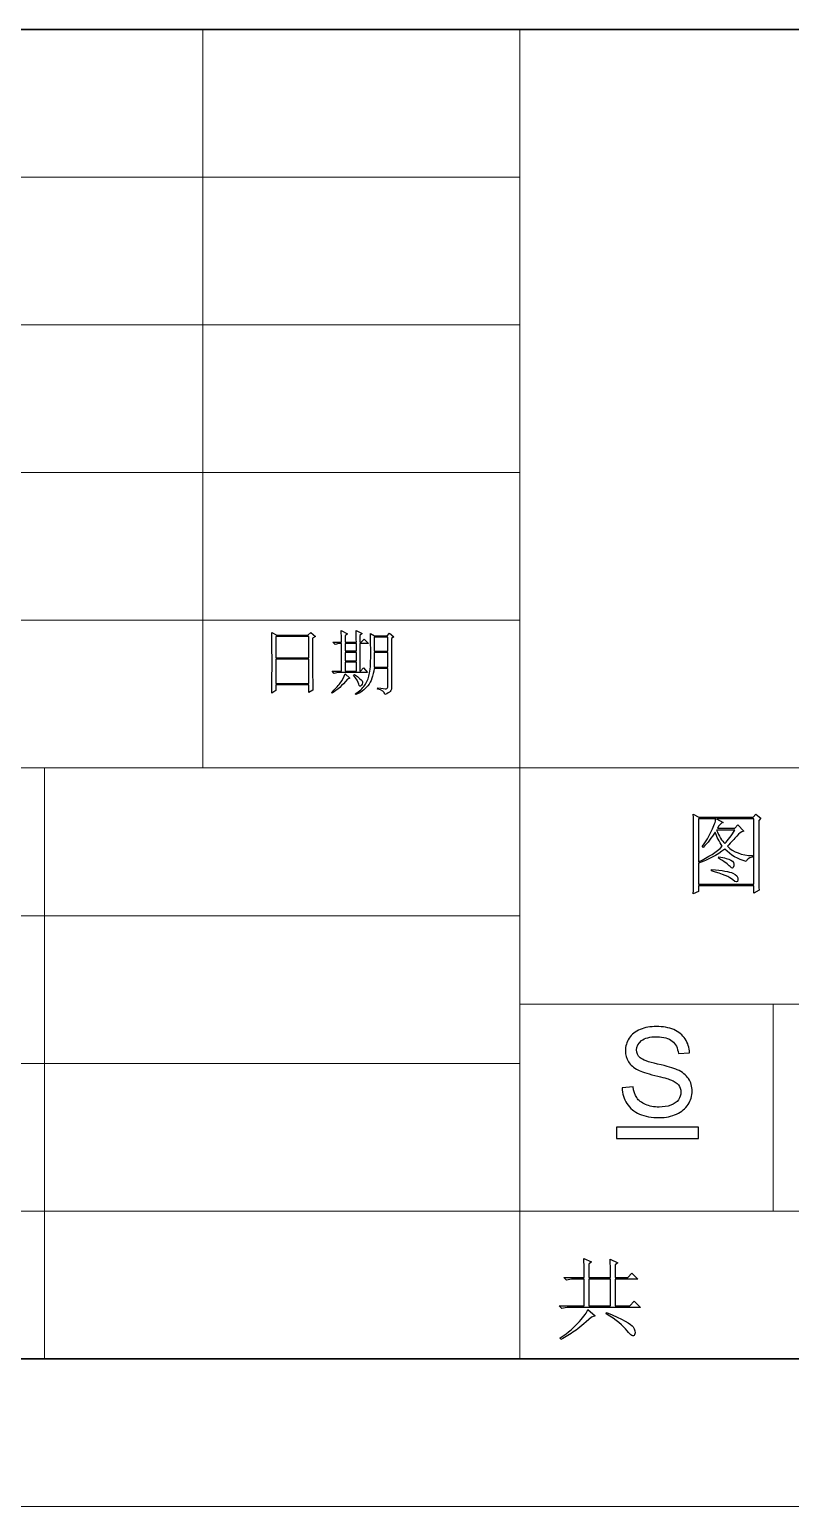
# Model space of a CAD drawing. Header units: millimetres. Extents: x -894 to 2281, y 379 to 1725.
# Drawn here: x 569.4 to 669.8, y 568.3 to 763 of the extents above; entities that cross this region are included whole.
import ezdxf

# ---------------------------------------------------------------- set-up
doc = ezdxf.new("R2010")
doc.units = ezdxf.units.MM
doc.layers.add('layer 1', color=7, linetype='Continuous')

msp = doc.modelspace()

# ---------------------------------------------------------------- linework, layer by layer
at = {"layer": 'layer 1', "lineweight": 35}
for points in [[(1135.285, 762.997), (1135.285, 762.997), (383.463, 762.997), (383.463, 762.997)], [(383.463, 587.778), (383.463, 587.778), (1135.285, 587.778), (1135.285, 587.778)]]:
    msp.add_open_spline(points, degree=3, dxfattribs=at)
at = {"layer": 'layer 1', "color": 1, "lineweight": 9}
for points in [[(592.302, 762.997), (592.302, 762.997), (592.302, 762.997), (592.302, 762.997)], [(592.302, 762.997), (592.302, 762.997), (592.302, 665.653), (592.302, 665.653)], [(634.07, 762.997), (634.07, 762.997), (634.07, 762.997), (634.07, 762.997)], [(634.07, 762.997), (634.07, 762.997), (634.07, 587.778), (634.07, 587.778)], [(634.07, 743.528), (634.07, 743.528), (383.463, 743.528), (383.463, 743.528)], [(634.07, 743.528), (634.07, 743.528), (634.07, 743.528), (634.07, 743.528)], [(634.07, 724.059), (634.07, 724.059), (383.463, 724.059), (383.463, 724.059)], [(634.07, 724.059), (634.07, 724.059), (634.07, 724.059), (634.07, 724.059)], [(634.07, 704.59), (634.07, 704.59), (383.463, 704.59), (383.463, 704.59)], [(634.07, 704.59), (634.07, 704.59), (634.07, 704.59), (634.07, 704.59)], [(634.07, 685.122), (634.07, 685.122), (383.463, 685.122), (383.463, 685.122)], [(634.07, 685.122), (634.07, 685.122), (634.07, 685.122), (634.07, 685.122)], [(884.678, 665.653), (884.678, 665.653), (383.463, 665.653), (383.463, 665.653)], [(571.418, 665.653), (571.418, 665.653), (571.418, 665.653), (571.418, 665.653)], [(571.418, 665.653), (571.418, 665.653), (571.418, 587.778), (571.418, 587.778)], [(634.07, 646.184), (634.07, 646.184), (383.463, 646.184), (383.463, 646.184)], [(634.07, 646.184), (634.07, 646.184), (634.07, 646.184), (634.07, 646.184)], [(884.678, 634.503), (884.678, 634.503), (634.07, 634.503), (634.07, 634.503)], [(667.485, 634.503), (667.485, 634.503), (667.485, 634.503), (667.485, 634.503)], [(667.485, 634.503), (667.485, 634.503), (667.485, 607.246), (667.485, 607.246)], [(634.07, 626.715), (634.07, 626.715), (383.463, 626.715), (383.463, 626.715)], [(634.07, 626.715), (634.07, 626.715), (634.07, 626.715), (634.07, 626.715)], [(884.678, 607.246), (884.678, 607.246), (383.463, 607.246), (383.463, 607.246)], [(279.043, 568.309), (279.043, 568.309), (1156.169, 568.309), (1156.169, 568.309)]]:
    msp.add_open_spline(points, degree=3, dxfattribs=at)
at = {"layer": 'layer 1', "color": 1}
for points, knots in [([(601.375, 675.502), (601.375, 675.502), (601.92, 675.866), (601.92, 675.866), (601.92, 675.866), (601.92, 675.866), (601.92, 676.595), (601.92, 676.595), (601.92, 676.595), (601.92, 676.595), (606.257, 676.595), (606.257, 676.595), (606.257, 676.595), (606.257, 676.595), (606.257, 675.611), (606.257, 675.611), (606.257, 675.611), (606.257, 675.611), (606.804, 675.904), (606.804, 675.904), (606.804, 675.904), (606.779, 676.487), (606.767, 677.13), (606.767, 677.835), (606.767, 677.835), (606.767, 677.835), (606.767, 682.754), (606.767, 682.754), (606.767, 682.754), (606.767, 682.754), (607.132, 682.973), (607.132, 682.973), (607.132, 682.973), (607.132, 682.973), (606.512, 683.519), (606.512, 683.519), (606.512, 683.519), (606.512, 683.519), (606.148, 683.155), (606.148, 683.155), (606.148, 683.155), (606.148, 683.155), (602.031, 683.155), (602.031, 683.155), (602.031, 683.155), (602.031, 683.155), (601.375, 683.519), (601.375, 683.519), (601.375, 683.519), (601.398, 682.037), (601.411, 680.695), (601.411, 679.492), (601.411, 679.492), (601.411, 678.29), (601.398, 676.959), (601.375, 675.502)], [0, 0, 0, 0, 0.0714286, 0.0714286, 0.0714286, 0.0714286, 0.1428571, 0.1428571, 0.1428571, 0.1428571, 0.2142857, 0.2142857, 0.2142857, 0.2142857, 0.2857143, 0.2857143, 0.2857143, 0.2857143, 0.3571429, 0.3571429, 0.3571429, 0.3571429, 0.4285714, 0.4285714, 0.4285714, 0.4285714, 0.5, 0.5, 0.5, 0.5, 0.5714286, 0.5714286, 0.5714286, 0.5714286, 0.6428571, 0.6428571, 0.6428571, 0.6428571, 0.7142857, 0.7142857, 0.7142857, 0.7142857, 0.7857143, 0.7857143, 0.7857143, 0.7857143, 0.8571429, 0.8571429, 0.8571429, 0.8571429, 0.9285714, 0.9285714, 0.9285714, 0.9285714, 1, 1, 1, 1]), ([(610.557, 682.244), (610.557, 682.244), (609.427, 682.244), (609.427, 682.244), (609.427, 682.244), (609.427, 682.244), (609.719, 681.951), (609.719, 681.951), (609.719, 681.951), (609.719, 681.951), (610.229, 682.062), (610.229, 682.062), (610.229, 682.062), (610.229, 682.062), (610.557, 682.062), (610.557, 682.062), (610.557, 682.062), (610.557, 682.062), (610.557, 678.418), (610.557, 678.418), (610.557, 678.418), (610.557, 678.418), (609.318, 678.418), (609.318, 678.418), (609.318, 678.418), (609.318, 678.418), (609.61, 678.125), (609.61, 678.125), (609.61, 678.125), (609.61, 678.125), (610.12, 678.236), (610.12, 678.236), (610.12, 678.236), (610.12, 678.236), (614.018, 678.236), (614.018, 678.236), (614.018, 678.236), (614.018, 678.236), (613.472, 678.854), (613.472, 678.854), (613.472, 678.854), (613.472, 678.854), (613.071, 678.418), (613.071, 678.418), (613.071, 678.418), (613.071, 678.418), (612.998, 678.418), (612.998, 678.418), (612.998, 678.418), (612.998, 678.418), (612.998, 682.062), (612.998, 682.062), (612.998, 682.062), (612.998, 682.062), (614.128, 682.062), (614.128, 682.062), (614.128, 682.062), (614.128, 682.062), (613.546, 682.645), (613.546, 682.645), (613.546, 682.645), (613.546, 682.645), (613.144, 682.244), (613.144, 682.244), (613.144, 682.244), (613.144, 682.244), (612.998, 682.244), (612.998, 682.244), (612.998, 682.244), (612.998, 682.244), (612.998, 683.118), (612.998, 683.118), (612.998, 683.118), (612.998, 683.118), (613.29, 683.373), (613.29, 683.373), (613.29, 683.373), (613.29, 683.373), (612.488, 683.774), (612.488, 683.774), (612.488, 683.774), (612.513, 683.191), (612.526, 682.681), (612.526, 682.244), (612.526, 682.244), (612.526, 682.244), (611.031, 682.244), (611.031, 682.244), (611.031, 682.244), (611.031, 682.244), (611.031, 683.082), (611.031, 683.082), (611.031, 683.082), (611.031, 683.082), (611.359, 683.337), (611.359, 683.337), (611.359, 683.337), (611.359, 683.337), (610.52, 683.774), (610.52, 683.774), (610.52, 683.774), (610.545, 683.362), (610.557, 682.85), (610.557, 682.244)], [0, 0, 0, 0, 0.0384615, 0.0384615, 0.0384615, 0.0384615, 0.0769231, 0.0769231, 0.0769231, 0.0769231, 0.1153846, 0.1153846, 0.1153846, 0.1153846, 0.1538462, 0.1538462, 0.1538462, 0.1538462, 0.1923077, 0.1923077, 0.1923077, 0.1923077, 0.2307692, 0.2307692, 0.2307692, 0.2307692, 0.2692308, 0.2692308, 0.2692308, 0.2692308, 0.3076923, 0.3076923, 0.3076923, 0.3076923, 0.3461538, 0.3461538, 0.3461538, 0.3461538, 0.3846154, 0.3846154, 0.3846154, 0.3846154, 0.4230769, 0.4230769, 0.4230769, 0.4230769, 0.4615385, 0.4615385, 0.4615385, 0.4615385, 0.5, 0.5, 0.5, 0.5, 0.5384615, 0.5384615, 0.5384615, 0.5384615, 0.5769231, 0.5769231, 0.5769231, 0.5769231, 0.6153846, 0.6153846, 0.6153846, 0.6153846, 0.6538462, 0.6538462, 0.6538462, 0.6538462, 0.6923077, 0.6923077, 0.6923077, 0.6923077, 0.7307692, 0.7307692, 0.7307692, 0.7307692, 0.7692308, 0.7692308, 0.7692308, 0.7692308, 0.8076923, 0.8076923, 0.8076923, 0.8076923, 0.8461538, 0.8461538, 0.8461538, 0.8461538, 0.8846154, 0.8846154, 0.8846154, 0.8846154, 0.9230769, 0.9230769, 0.9230769, 0.9230769, 0.9615385, 0.9615385, 0.9615385, 0.9615385, 1, 1, 1, 1]), ([(615.368, 676.231), (615.368, 676.231), (615.33, 676.048), (615.33, 676.048), (615.33, 676.048), (615.913, 675.952), (616.229, 675.72), (616.279, 675.356), (616.279, 675.356), (616.642, 675.477), (616.879, 675.611), (616.989, 675.758), (616.989, 675.758), (617.098, 675.904), (617.152, 676.037), (617.152, 676.158), (617.152, 676.158), (617.152, 676.158), (617.152, 682.716), (617.152, 682.716), (617.152, 682.716), (617.152, 682.716), (617.481, 682.936), (617.481, 682.936), (617.481, 682.936), (617.481, 682.936), (616.897, 683.446), (616.897, 683.446), (616.897, 683.446), (616.897, 683.446), (616.569, 683.082), (616.569, 683.082), (616.569, 683.082), (616.569, 683.082), (614.929, 683.082), (614.929, 683.082), (614.929, 683.082), (614.929, 683.082), (614.383, 683.373), (614.383, 683.373), (614.383, 683.373), (614.407, 682.766), (614.419, 681.843), (614.419, 680.604), (614.419, 680.604), (614.419, 679.364), (614.359, 678.484), (614.237, 677.962), (614.237, 677.962), (614.116, 677.44), (613.915, 676.972), (613.635, 676.56), (613.635, 676.56), (613.357, 676.146), (612.937, 675.77), (612.379, 675.429), (612.379, 675.429), (612.379, 675.429), (612.452, 675.32), (612.452, 675.32), (612.452, 675.32), (613.059, 675.563), (613.587, 675.958), (614.037, 676.504), (614.037, 676.504), (614.486, 677.051), (614.76, 677.81), (614.858, 678.781), (614.858, 678.781), (614.858, 678.781), (616.678, 678.781), (616.678, 678.781), (616.678, 678.781), (616.678, 678.781), (616.678, 676.449), (616.678, 676.449), (616.678, 676.449), (616.678, 676.231), (616.607, 676.115), (616.461, 676.104), (616.461, 676.104), (616.315, 676.092), (615.951, 676.134), (615.368, 676.231)], [0, 0, 0, 0, 0.047619, 0.047619, 0.047619, 0.047619, 0.0952381, 0.0952381, 0.0952381, 0.0952381, 0.1428571, 0.1428571, 0.1428571, 0.1428571, 0.1904762, 0.1904762, 0.1904762, 0.1904762, 0.2380952, 0.2380952, 0.2380952, 0.2380952, 0.2857143, 0.2857143, 0.2857143, 0.2857143, 0.3333333, 0.3333333, 0.3333333, 0.3333333, 0.3809524, 0.3809524, 0.3809524, 0.3809524, 0.4285714, 0.4285714, 0.4285714, 0.4285714, 0.4761905, 0.4761905, 0.4761905, 0.4761905, 0.5238095, 0.5238095, 0.5238095, 0.5238095, 0.5714286, 0.5714286, 0.5714286, 0.5714286, 0.6190476, 0.6190476, 0.6190476, 0.6190476, 0.6666667, 0.6666667, 0.6666667, 0.6666667, 0.7142857, 0.7142857, 0.7142857, 0.7142857, 0.7619048, 0.7619048, 0.7619048, 0.7619048, 0.8095238, 0.8095238, 0.8095238, 0.8095238, 0.8571429, 0.8571429, 0.8571429, 0.8571429, 0.9047619, 0.9047619, 0.9047619, 0.9047619, 0.952381, 0.952381, 0.952381, 0.952381, 1, 1, 1, 1]), ([(601.92, 682.973), (601.92, 682.973), (606.257, 682.973), (606.257, 682.973), (606.257, 682.973), (606.257, 682.973), (606.257, 680.167), (606.257, 680.167), (606.257, 680.167), (606.257, 680.167), (601.92, 680.167), (601.92, 680.167), (601.92, 680.167), (601.92, 680.167), (601.92, 682.973), (601.92, 682.973)], [0, 0, 0, 0, 0.25, 0.25, 0.25, 0.25, 0.5, 0.5, 0.5, 0.5, 0.75, 0.75, 0.75, 0.75, 1, 1, 1, 1]), ([(611.031, 682.062), (611.031, 682.062), (612.526, 682.062), (612.526, 682.062), (612.526, 682.062), (612.526, 682.062), (612.526, 681.078), (612.526, 681.078), (612.526, 681.078), (612.526, 681.078), (611.031, 681.078), (611.031, 681.078), (611.031, 681.078), (611.031, 681.078), (611.031, 682.062), (611.031, 682.062)], [0, 0, 0, 0, 0.25, 0.25, 0.25, 0.25, 0.5, 0.5, 0.5, 0.5, 0.75, 0.75, 0.75, 0.75, 1, 1, 1, 1]), ([(614.893, 682.9), (614.893, 682.9), (616.678, 682.9), (616.678, 682.9), (616.678, 682.9), (616.678, 682.9), (616.678, 681.04), (616.678, 681.04), (616.678, 681.04), (616.678, 681.04), (614.893, 681.04), (614.893, 681.04), (614.893, 681.04), (614.893, 681.04), (614.893, 682.9), (614.893, 682.9)], [0, 0, 0, 0, 0.25, 0.25, 0.25, 0.25, 0.5, 0.5, 0.5, 0.5, 0.75, 0.75, 0.75, 0.75, 1, 1, 1, 1]), ([(601.92, 679.985), (601.92, 679.985), (606.257, 679.985), (606.257, 679.985), (606.257, 679.985), (606.257, 679.985), (606.257, 676.777), (606.257, 676.777), (606.257, 676.777), (606.257, 676.777), (601.92, 676.777), (601.92, 676.777), (601.92, 676.777), (601.92, 676.777), (601.92, 679.985), (601.92, 679.985)], [0, 0, 0, 0, 0.25, 0.25, 0.25, 0.25, 0.5, 0.5, 0.5, 0.5, 0.75, 0.75, 0.75, 0.75, 1, 1, 1, 1]), ([(611.031, 680.896), (611.031, 680.896), (612.526, 680.896), (612.526, 680.896), (612.526, 680.896), (612.526, 680.896), (612.526, 679.766), (612.526, 679.766), (612.526, 679.766), (612.526, 679.766), (611.031, 679.766), (611.031, 679.766), (611.031, 679.766), (611.031, 679.766), (611.031, 680.896), (611.031, 680.896)], [0, 0, 0, 0, 0.25, 0.25, 0.25, 0.25, 0.5, 0.5, 0.5, 0.5, 0.75, 0.75, 0.75, 0.75, 1, 1, 1, 1]), ([(611.031, 679.584), (611.031, 679.584), (612.526, 679.584), (612.526, 679.584), (612.526, 679.584), (612.526, 679.584), (612.526, 678.418), (612.526, 678.418), (612.526, 678.418), (612.526, 678.418), (611.031, 678.418), (611.031, 678.418), (611.031, 678.418), (611.031, 678.418), (611.031, 679.584), (611.031, 679.584)], [0, 0, 0, 0, 0.25, 0.25, 0.25, 0.25, 0.5, 0.5, 0.5, 0.5, 0.75, 0.75, 0.75, 0.75, 1, 1, 1, 1]), ([(614.893, 680.858), (614.893, 680.858), (616.678, 680.858), (616.678, 680.858), (616.678, 680.858), (616.678, 680.858), (616.678, 678.963), (616.678, 678.963), (616.678, 678.963), (616.678, 678.963), (614.858, 678.963), (614.858, 678.963), (614.858, 678.963), (614.881, 679.523), (614.893, 680.154), (614.893, 680.858)], [0, 0, 0, 0, 0.25, 0.25, 0.25, 0.25, 0.5, 0.5, 0.5, 0.5, 0.75, 0.75, 0.75, 0.75, 1, 1, 1, 1]), ([(611.031, 678.052), (610.909, 677.664), (610.691, 677.258), (610.375, 676.832), (610.375, 676.832), (610.06, 676.407), (609.682, 676), (609.245, 675.611), (609.245, 675.611), (609.245, 675.611), (609.354, 675.538), (609.354, 675.538), (609.354, 675.538), (609.987, 675.904), (610.654, 676.51), (611.359, 677.36), (611.359, 677.36), (611.359, 677.36), (611.686, 677.507), (611.686, 677.507), (611.686, 677.507), (611.686, 677.507), (611.031, 678.052), (611.031, 678.052)], [0, 0, 0, 0, 0.1666667, 0.1666667, 0.1666667, 0.1666667, 0.3333333, 0.3333333, 0.3333333, 0.3333333, 0.5, 0.5, 0.5, 0.5, 0.6666667, 0.6666667, 0.6666667, 0.6666667, 0.8333333, 0.8333333, 0.8333333, 0.8333333, 1, 1, 1, 1]), ([(612.269, 677.981), (612.269, 677.981), (612.16, 677.908), (612.16, 677.908), (612.16, 677.908), (612.549, 677.398), (612.781, 676.99), (612.852, 676.687), (612.852, 676.687), (612.925, 676.383), (613.042, 676.34), (613.199, 676.56), (613.199, 676.56), (613.357, 676.777), (613.387, 676.965), (613.29, 677.124), (613.29, 677.124), (613.192, 677.281), (612.852, 677.567), (612.269, 677.981)], [0, 0, 0, 0, 0.2, 0.2, 0.2, 0.2, 0.4, 0.4, 0.4, 0.4, 0.6, 0.6, 0.6, 0.6, 0.8, 0.8, 0.8, 0.8, 1, 1, 1, 1]), ([(665.569, 658.754), (665.569, 658.754), (665.841, 659.026), (665.841, 659.026), (665.841, 659.026), (665.841, 659.026), (665.203, 659.576), (665.203, 659.576), (665.203, 659.576), (665.203, 659.576), (664.839, 659.165), (664.839, 659.165), (664.839, 659.165), (664.839, 659.165), (657.674, 659.165), (657.674, 659.165), (657.674, 659.165), (657.674, 659.165), (656.944, 659.576), (656.944, 659.576), (656.944, 659.576), (656.975, 658.937), (656.989, 658.359), (656.989, 657.841), (656.989, 657.841), (656.989, 657.841), (656.989, 650.951), (656.989, 650.951), (656.989, 650.951), (656.989, 650.312), (656.975, 649.689), (656.944, 649.08), (656.944, 649.08), (656.944, 649.08), (657.627, 649.354), (657.627, 649.354), (657.627, 649.354), (657.627, 649.354), (657.627, 650.129), (657.627, 650.129), (657.627, 650.129), (657.627, 650.129), (664.928, 650.129), (664.928, 650.129), (664.928, 650.129), (664.928, 650.129), (664.928, 649.171), (664.928, 649.171), (664.928, 649.171), (664.928, 649.171), (665.613, 649.535), (665.613, 649.535), (665.613, 649.535), (665.582, 650.022), (665.569, 650.571), (665.569, 651.179), (665.569, 651.179), (665.569, 651.179), (665.569, 658.754), (665.569, 658.754)], [0, 0, 0, 0, 0.0666667, 0.0666667, 0.0666667, 0.0666667, 0.1333333, 0.1333333, 0.1333333, 0.1333333, 0.2, 0.2, 0.2, 0.2, 0.2666667, 0.2666667, 0.2666667, 0.2666667, 0.3333333, 0.3333333, 0.3333333, 0.3333333, 0.4, 0.4, 0.4, 0.4, 0.4666667, 0.4666667, 0.4666667, 0.4666667, 0.5333333, 0.5333333, 0.5333333, 0.5333333, 0.6, 0.6, 0.6, 0.6, 0.6666667, 0.6666667, 0.6666667, 0.6666667, 0.7333333, 0.7333333, 0.7333333, 0.7333333, 0.8, 0.8, 0.8, 0.8, 0.8666667, 0.8666667, 0.8666667, 0.8666667, 0.9333333, 0.9333333, 0.9333333, 0.9333333, 1, 1, 1, 1]), ([(657.627, 658.937), (657.627, 658.937), (659.909, 658.937), (659.909, 658.937), (659.909, 658.937), (659.88, 658.602), (659.697, 658.076), (659.362, 657.362), (659.362, 657.362), (659.027, 656.647), (658.616, 655.954), (658.13, 655.287), (658.13, 655.287), (658.13, 655.287), (658.268, 655.195), (658.268, 655.195), (658.268, 655.195), (658.844, 655.773), (659.362, 656.441), (659.817, 657.202), (659.817, 657.202), (660.032, 656.593), (660.351, 655.97), (660.777, 655.331), (660.777, 655.331), (660.016, 654.601), (658.967, 653.916), (657.627, 653.277), (657.627, 653.277), (657.627, 653.277), (657.627, 658.937), (657.627, 658.937)], [0, 0, 0, 0, 0.125, 0.125, 0.125, 0.125, 0.25, 0.25, 0.25, 0.25, 0.375, 0.375, 0.375, 0.375, 0.5, 0.5, 0.5, 0.5, 0.625, 0.625, 0.625, 0.625, 0.75, 0.75, 0.75, 0.75, 0.875, 0.875, 0.875, 0.875, 1, 1, 1, 1]), ([(657.627, 650.357), (657.627, 650.357), (657.627, 653.096), (657.627, 653.096), (657.627, 653.096), (658.906, 653.521), (660.061, 654.146), (661.097, 654.967), (661.097, 654.967), (661.887, 654.175), (662.829, 653.628), (663.925, 653.324), (663.925, 653.324), (663.986, 653.597), (664.26, 653.795), (664.747, 653.916), (664.747, 653.916), (664.747, 653.916), (664.747, 654.099), (664.747, 654.099), (664.747, 654.099), (663.316, 654.159), (662.222, 654.57), (661.461, 655.331), (661.461, 655.331), (661.979, 655.878), (662.382, 656.328), (662.67, 656.677), (662.67, 656.677), (662.96, 657.027), (663.271, 657.247), (663.606, 657.339), (663.606, 657.339), (663.606, 657.339), (662.829, 658.16), (662.829, 658.16), (662.829, 658.16), (662.829, 658.16), (662.418, 657.705), (662.418, 657.705), (662.418, 657.705), (662.418, 657.705), (660.139, 657.705), (660.139, 657.705), (660.139, 657.705), (660.228, 657.888), (660.343, 658.053), (660.479, 658.207), (660.479, 658.207), (660.618, 658.359), (660.746, 658.45), (660.869, 658.479), (660.869, 658.479), (660.869, 658.479), (660, 658.937), (660, 658.937), (660, 658.937), (660, 658.937), (664.928, 658.937), (664.928, 658.937), (664.928, 658.937), (664.928, 658.937), (664.928, 650.357), (664.928, 650.357), (664.928, 650.357), (664.928, 650.357), (657.627, 650.357), (657.627, 650.357)], [0, 0, 0, 0, 0.0588235, 0.0588235, 0.0588235, 0.0588235, 0.1176471, 0.1176471, 0.1176471, 0.1176471, 0.1764706, 0.1764706, 0.1764706, 0.1764706, 0.2352941, 0.2352941, 0.2352941, 0.2352941, 0.2941176, 0.2941176, 0.2941176, 0.2941176, 0.3529412, 0.3529412, 0.3529412, 0.3529412, 0.4117647, 0.4117647, 0.4117647, 0.4117647, 0.4705882, 0.4705882, 0.4705882, 0.4705882, 0.5294118, 0.5294118, 0.5294118, 0.5294118, 0.5882353, 0.5882353, 0.5882353, 0.5882353, 0.6470588, 0.6470588, 0.6470588, 0.6470588, 0.7058824, 0.7058824, 0.7058824, 0.7058824, 0.7647059, 0.7647059, 0.7647059, 0.7647059, 0.8235294, 0.8235294, 0.8235294, 0.8235294, 0.8823529, 0.8823529, 0.8823529, 0.8823529, 0.9411765, 0.9411765, 0.9411765, 0.9411765, 1, 1, 1, 1]), ([(660, 657.477), (660, 657.477), (662.418, 657.477), (662.418, 657.477), (662.418, 657.477), (661.994, 656.747), (661.552, 656.153), (661.097, 655.697), (661.097, 655.697), (660.731, 656.061), (660.367, 656.655), (660, 657.477)], [0, 0, 0, 0, 0.3333333, 0.3333333, 0.3333333, 0.3333333, 0.6666667, 0.6666667, 0.6666667, 0.6666667, 1, 1, 1, 1]), ([(659.362, 652.275), (659.362, 652.275), (659.362, 652.092), (659.362, 652.092), (659.362, 652.092), (660.822, 651.665), (661.759, 651.27), (662.167, 650.906), (662.167, 650.906), (662.578, 650.54), (662.8, 650.548), (662.829, 650.927), (662.829, 650.927), (662.86, 651.309), (662.641, 651.597), (662.167, 651.796), (662.167, 651.796), (661.696, 651.992), (660.762, 652.152), (659.362, 652.275)], [0, 0, 0, 0, 0.2, 0.2, 0.2, 0.2, 0.4, 0.4, 0.4, 0.4, 0.6, 0.6, 0.6, 0.6, 0.8, 0.8, 0.8, 0.8, 1, 1, 1, 1]), ([(660.32, 653.963), (660.32, 653.963), (660.275, 653.78), (660.275, 653.78), (660.275, 653.78), (661.034, 653.324), (661.544, 652.95), (661.803, 652.662), (661.803, 652.662), (662.062, 652.372), (662.222, 652.403), (662.282, 652.754), (662.282, 652.754), (662.343, 653.102), (662.222, 653.353), (661.918, 653.507), (661.918, 653.507), (661.612, 653.659), (661.081, 653.811), (660.32, 653.963)], [0, 0, 0, 0, 0.2, 0.2, 0.2, 0.2, 0.4, 0.4, 0.4, 0.4, 0.6, 0.6, 0.6, 0.6, 0.8, 0.8, 0.8, 0.8, 1, 1, 1, 1]), ([(647.557, 623.501), (647.557, 623.501), (649.006, 623.628), (649.006, 623.628), (649.006, 623.628), (649.074, 623.047), (649.234, 622.571), (649.485, 622.197), (649.485, 622.197), (649.736, 621.824), (650.126, 621.524), (650.653, 621.294), (650.653, 621.294), (651.181, 621.065), (651.775, 620.951), (652.435, 620.951), (652.435, 620.951), (653.022, 620.951), (653.538, 621.038), (653.987, 621.21), (653.987, 621.21), (654.436, 621.386), (654.771, 621.624), (654.991, 621.927), (654.991, 621.927), (655.209, 622.233), (655.32, 622.562), (655.32, 622.922), (655.32, 622.922), (655.32, 623.287), (655.215, 623.604), (655.001, 623.877), (655.001, 623.877), (654.79, 624.15), (654.441, 624.377), (653.958, 624.561), (653.958, 624.561), (653.644, 624.683), (652.957, 624.872), (651.889, 625.129), (651.889, 625.129), (650.824, 625.386), (650.074, 625.626), (649.647, 625.853), (649.647, 625.853), (649.093, 626.143), (648.679, 626.505), (648.406, 626.935), (648.406, 626.935), (648.136, 627.365), (648.001, 627.846), (648.001, 628.382), (648.001, 628.382), (648.001, 628.965), (648.166, 629.515), (648.498, 630.023), (648.498, 630.023), (648.831, 630.534), (649.317, 630.921), (649.956, 631.186), (649.956, 631.186), (650.597, 631.448), (651.305, 631.58), (652.086, 631.58), (652.086, 631.58), (652.949, 631.58), (653.706, 631.443), (654.366, 631.164), (654.366, 631.164), (655.023, 630.888), (655.528, 630.48), (655.883, 629.942), (655.883, 629.942), (656.234, 629.404), (656.426, 628.793), (656.453, 628.111), (656.453, 628.111), (656.453, 628.111), (654.98, 628), (654.98, 628), (654.98, 628), (654.899, 628.733), (654.631, 629.29), (654.174, 629.663), (654.174, 629.663), (653.717, 630.039), (653.044, 630.226), (652.151, 630.226), (652.151, 630.226), (651.221, 630.226), (650.545, 630.055), (650.118, 629.715), (650.118, 629.715), (649.693, 629.374), (649.48, 628.963), (649.48, 628.484), (649.48, 628.484), (649.48, 628.065), (649.631, 627.722), (649.931, 627.454), (649.931, 627.454), (650.229, 627.184), (650.999, 626.908), (652.249, 626.627), (652.249, 626.627), (653.498, 626.343), (654.355, 626.097), (654.82, 625.886), (654.82, 625.886), (655.496, 625.572), (655.996, 625.177), (656.318, 624.701), (656.318, 624.701), (656.64, 624.223), (656.799, 623.671), (656.799, 623.049), (656.799, 623.049), (656.799, 622.43), (656.624, 621.849), (656.269, 621.303), (656.269, 621.303), (655.915, 620.756), (655.407, 620.332), (654.744, 620.026), (654.744, 620.026), (654.082, 619.723), (653.336, 619.572), (652.508, 619.572), (652.508, 619.572), (651.456, 619.572), (650.575, 619.723), (649.866, 620.032), (649.866, 620.032), (649.155, 620.337), (648.598, 620.797), (648.193, 621.413), (648.193, 621.413), (647.79, 622.027), (647.576, 622.725), (647.557, 623.501)], [0, 0, 0, 0, 0.0285714, 0.0285714, 0.0285714, 0.0285714, 0.0571429, 0.0571429, 0.0571429, 0.0571429, 0.0857143, 0.0857143, 0.0857143, 0.0857143, 0.1142857, 0.1142857, 0.1142857, 0.1142857, 0.1428571, 0.1428571, 0.1428571, 0.1428571, 0.1714286, 0.1714286, 0.1714286, 0.1714286, 0.2, 0.2, 0.2, 0.2, 0.2285714, 0.2285714, 0.2285714, 0.2285714, 0.2571429, 0.2571429, 0.2571429, 0.2571429, 0.2857143, 0.2857143, 0.2857143, 0.2857143, 0.3142857, 0.3142857, 0.3142857, 0.3142857, 0.3428571, 0.3428571, 0.3428571, 0.3428571, 0.3714286, 0.3714286, 0.3714286, 0.3714286, 0.4, 0.4, 0.4, 0.4, 0.4285714, 0.4285714, 0.4285714, 0.4285714, 0.4571429, 0.4571429, 0.4571429, 0.4571429, 0.4857143, 0.4857143, 0.4857143, 0.4857143, 0.5142857, 0.5142857, 0.5142857, 0.5142857, 0.5428571, 0.5428571, 0.5428571, 0.5428571, 0.5714286, 0.5714286, 0.5714286, 0.5714286, 0.6, 0.6, 0.6, 0.6, 0.6285714, 0.6285714, 0.6285714, 0.6285714, 0.6571429, 0.6571429, 0.6571429, 0.6571429, 0.6857143, 0.6857143, 0.6857143, 0.6857143, 0.7142857, 0.7142857, 0.7142857, 0.7142857, 0.7428571, 0.7428571, 0.7428571, 0.7428571, 0.7714286, 0.7714286, 0.7714286, 0.7714286, 0.8, 0.8, 0.8, 0.8, 0.8285714, 0.8285714, 0.8285714, 0.8285714, 0.8571429, 0.8571429, 0.8571429, 0.8571429, 0.8857143, 0.8857143, 0.8857143, 0.8857143, 0.9142857, 0.9142857, 0.9142857, 0.9142857, 0.9428571, 0.9428571, 0.9428571, 0.9428571, 0.9714286, 0.9714286, 0.9714286, 0.9714286, 1, 1, 1, 1]), ([(646.827, 618.294), (646.827, 618.294), (657.649, 618.294), (657.649, 618.294), (657.649, 618.294), (657.649, 618.294), (657.649, 616.819), (657.649, 616.819), (657.649, 616.819), (657.649, 616.819), (646.827, 616.819), (646.827, 616.819), (646.827, 616.819), (646.827, 616.819), (646.827, 618.294), (646.827, 618.294)], [0, 0, 0, 0, 0.25, 0.25, 0.25, 0.25, 0.5, 0.5, 0.5, 0.5, 0.75, 0.75, 0.75, 0.75, 1, 1, 1, 1]), ([(642.558, 598.505), (642.558, 598.505), (639.868, 598.505), (639.868, 598.505), (639.868, 598.505), (639.868, 598.505), (640.232, 598.139), (640.232, 598.139), (640.232, 598.139), (640.506, 598.231), (640.81, 598.275), (641.145, 598.275), (641.145, 598.275), (641.145, 598.275), (642.558, 598.275), (642.558, 598.275), (642.558, 598.275), (642.558, 598.275), (642.558, 594.763), (642.558, 594.763), (642.558, 594.763), (642.558, 594.763), (639.274, 594.763), (639.274, 594.763), (639.274, 594.763), (639.274, 594.763), (639.638, 594.397), (639.638, 594.397), (639.638, 594.397), (639.913, 594.489), (640.216, 594.534), (640.551, 594.534), (640.551, 594.534), (640.551, 594.534), (649.998, 594.534), (649.998, 594.534), (649.998, 594.534), (649.998, 594.534), (649.176, 595.355), (649.176, 595.355), (649.176, 595.355), (649.176, 595.355), (648.582, 594.763), (648.582, 594.763), (648.582, 594.763), (648.582, 594.763), (646.666, 594.763), (646.666, 594.763), (646.666, 594.763), (646.666, 594.763), (646.666, 598.275), (646.666, 598.275), (646.666, 598.275), (646.666, 598.275), (649.631, 598.275), (649.631, 598.275), (649.631, 598.275), (649.631, 598.275), (648.857, 599.052), (648.857, 599.052), (648.857, 599.052), (648.857, 599.052), (648.31, 598.505), (648.31, 598.505), (648.31, 598.505), (648.31, 598.505), (646.666, 598.505), (646.666, 598.505), (646.666, 598.505), (646.666, 598.505), (646.666, 600.146), (646.666, 600.146), (646.666, 600.146), (646.666, 600.146), (646.986, 600.421), (646.986, 600.421), (646.986, 600.421), (646.986, 600.421), (645.981, 600.923), (645.981, 600.923), (645.981, 600.923), (646.012, 600.528), (646.028, 599.722), (646.028, 598.505), (646.028, 598.505), (646.028, 598.505), (643.199, 598.505), (643.199, 598.505), (643.199, 598.505), (643.199, 598.505), (643.199, 600.238), (643.199, 600.238), (643.199, 600.238), (643.199, 600.238), (643.518, 600.557), (643.518, 600.557), (643.518, 600.557), (643.518, 600.557), (642.514, 601.015), (642.514, 601.015), (642.514, 601.015), (642.545, 600.374), (642.558, 599.539), (642.558, 598.505)], [0, 0, 0, 0, 0.0384615, 0.0384615, 0.0384615, 0.0384615, 0.0769231, 0.0769231, 0.0769231, 0.0769231, 0.1153846, 0.1153846, 0.1153846, 0.1153846, 0.1538462, 0.1538462, 0.1538462, 0.1538462, 0.1923077, 0.1923077, 0.1923077, 0.1923077, 0.2307692, 0.2307692, 0.2307692, 0.2307692, 0.2692308, 0.2692308, 0.2692308, 0.2692308, 0.3076923, 0.3076923, 0.3076923, 0.3076923, 0.3461538, 0.3461538, 0.3461538, 0.3461538, 0.3846154, 0.3846154, 0.3846154, 0.3846154, 0.4230769, 0.4230769, 0.4230769, 0.4230769, 0.4615385, 0.4615385, 0.4615385, 0.4615385, 0.5, 0.5, 0.5, 0.5, 0.5384615, 0.5384615, 0.5384615, 0.5384615, 0.5769231, 0.5769231, 0.5769231, 0.5769231, 0.6153846, 0.6153846, 0.6153846, 0.6153846, 0.6538462, 0.6538462, 0.6538462, 0.6538462, 0.6923077, 0.6923077, 0.6923077, 0.6923077, 0.7307692, 0.7307692, 0.7307692, 0.7307692, 0.7692308, 0.7692308, 0.7692308, 0.7692308, 0.8076923, 0.8076923, 0.8076923, 0.8076923, 0.8461538, 0.8461538, 0.8461538, 0.8461538, 0.8846154, 0.8846154, 0.8846154, 0.8846154, 0.9230769, 0.9230769, 0.9230769, 0.9230769, 0.9615385, 0.9615385, 0.9615385, 0.9615385, 1, 1, 1, 1]), ([(643.199, 598.275), (643.199, 598.275), (646.028, 598.275), (646.028, 598.275), (646.028, 598.275), (646.028, 598.275), (646.028, 594.763), (646.028, 594.763), (646.028, 594.763), (646.028, 594.763), (643.199, 594.763), (643.199, 594.763), (643.199, 594.763), (643.199, 594.763), (643.199, 598.275), (643.199, 598.275)], [0, 0, 0, 0, 0.25, 0.25, 0.25, 0.25, 0.5, 0.5, 0.5, 0.5, 0.75, 0.75, 0.75, 0.75, 1, 1, 1, 1]), ([(643.061, 594.261), (642.94, 593.926), (642.566, 593.4), (641.943, 592.686), (641.943, 592.686), (641.32, 591.971), (640.475, 591.249), (639.41, 590.519), (639.41, 590.519), (639.41, 590.519), (639.502, 590.336), (639.502, 590.336), (639.502, 590.336), (640.14, 590.671), (640.734, 591.029), (641.281, 591.409), (641.281, 591.409), (641.828, 591.788), (642.574, 592.406), (643.518, 593.256), (643.518, 593.256), (643.518, 593.256), (644.019, 593.439), (644.019, 593.439), (644.019, 593.439), (644.019, 593.439), (643.061, 594.261), (643.061, 594.261)], [0, 0, 0, 0, 0.1428571, 0.1428571, 0.1428571, 0.1428571, 0.2857143, 0.2857143, 0.2857143, 0.2857143, 0.4285714, 0.4285714, 0.4285714, 0.4285714, 0.5714286, 0.5714286, 0.5714286, 0.5714286, 0.7142857, 0.7142857, 0.7142857, 0.7142857, 0.8571429, 0.8571429, 0.8571429, 0.8571429, 1, 1, 1, 1]), ([(645.479, 593.714), (646.787, 592.892), (647.7, 592.147), (648.218, 591.477), (648.218, 591.477), (648.734, 590.807), (649.061, 590.634), (649.199, 590.953), (649.199, 590.953), (649.336, 591.273), (649.275, 591.613), (649.016, 591.979), (649.016, 591.979), (648.757, 592.343), (647.593, 592.984), (645.526, 593.895), (645.526, 593.895), (645.526, 593.895), (645.479, 593.714), (645.479, 593.714)], [0, 0, 0, 0, 0.2, 0.2, 0.2, 0.2, 0.4, 0.4, 0.4, 0.4, 0.6, 0.6, 0.6, 0.6, 0.8, 0.8, 0.8, 0.8, 1, 1, 1, 1])]:
    msp.add_open_spline(points, degree=3, knots=knots, dxfattribs=at)
at = {"layer": 'layer 1', "lineweight": 9}
msp.add_open_spline([(383.463, 587.778), (383.463, 587.778), (1135.285, 587.778), (1135.285, 587.778)], degree=3, dxfattribs=at)

doc.saveas('drawing.dxf')
